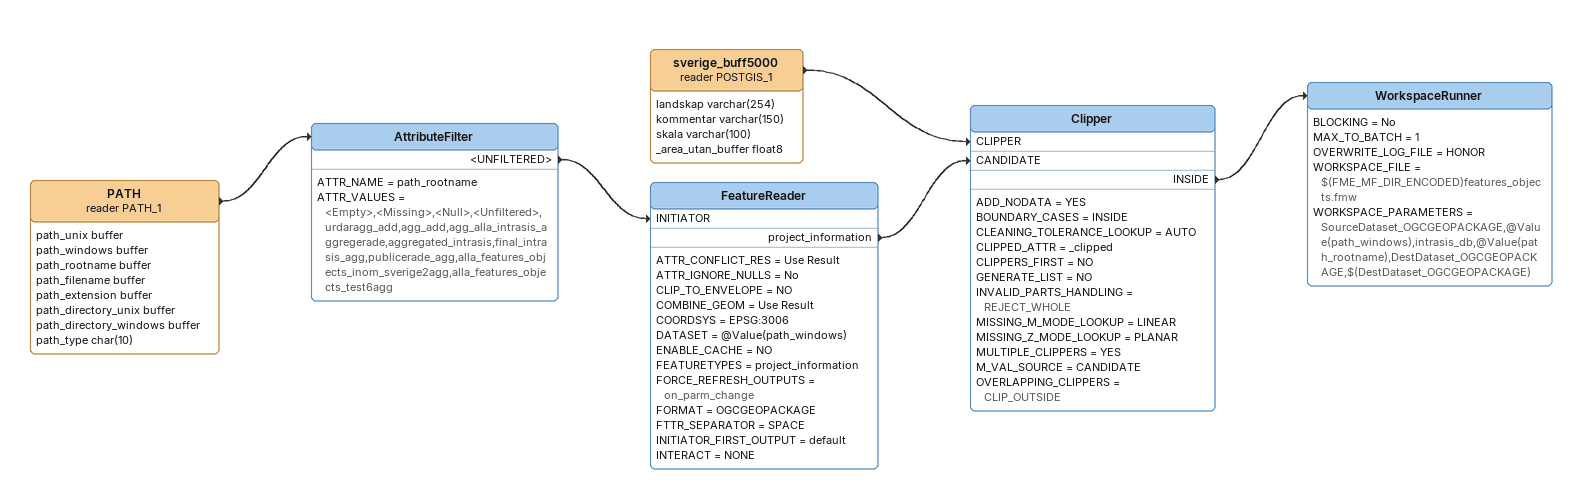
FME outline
PATH (reader PATH_1)
    attributes: path_unix buffer, path_windows buffer, path_rootname buffer, path_filename buffer, path_extension buffer, path_directory_unix buffer, path_directory_windows buffer, path_type char(10)
    -> AttributeFilter
AttributeFilter
    ATTR_NAME = path_rootname
    ATTR_VALUES = <Empty>,<Missing>,<Null>,<Unfiltered>,urdaragg_add,agg_add,agg_alla_intrasis_aggregerade,aggregated_intrasis,final_intrasis_agg,publicerade_agg,alla_features_objects_inom_sverige2agg,alla_features_objects_test6agg
    <UNFILTERED> -> FeatureReader [INITIATOR]
FeatureReader
    ATTR_CONFLICT_RES = Use Result
    ATTR_IGNORE_NULLS = No
    CLIP_TO_ENVELOPE = NO
    COMBINE_GEOM = Use Result
    COORDSYS = EPSG:3006
    DATASET = @Value(path_windows)
    ENABLE_CACHE = NO
    FEATURETYPES = project_information
    FORCE_REFRESH_OUTPUTS = on_parm_change
    FORMAT = OGCGEOPACKAGE
    FTTR_SEPARATOR = SPACE
    INITIATOR_FIRST_OUTPUT = default
    INTERACT = NONE
    project_information -> Clipper [CANDIDATE]
sverige_buff5000 (reader POSTGIS_1)
    attributes: landskap varchar(254), kommentar varchar(150), skala varchar(100), _area_utan_buffer float8
    -> Clipper [CLIPPER]
Clipper
    ADD_NODATA = YES
    BOUNDARY_CASES = INSIDE
    CLEANING_TOLERANCE_LOOKUP = AUTO
    CLIPPED_ATTR = _clipped
    CLIPPERS_FIRST = NO
    GENERATE_LIST = NO
    INVALID_PARTS_HANDLING = REJECT_WHOLE
    MISSING_M_MODE_LOOKUP = LINEAR
    MISSING_Z_MODE_LOOKUP = PLANAR
    MULTIPLE_CLIPPERS = YES
    M_VAL_SOURCE = CANDIDATE
    OVERLAPPING_CLIPPERS = CLIP_OUTSIDE
    INSIDE -> WorkspaceRunner
WorkspaceRunner
    BLOCKING = No
    MAX_TO_BATCH = 1
    OVERWRITE_LOG_FILE = HONOR
    WORKSPACE_FILE = $(FME_MF_DIR_ENCODED)features_objects.fmw
    WORKSPACE_PARAMETERS = SourceDataset_OGCGEOPACKAGE,@Value(path_windows),intrasis_db,@Value(path_rootname),DestDataset_OGCGEOPACKAGE,$(DestDataset_OGCGEOPACKAGE)
